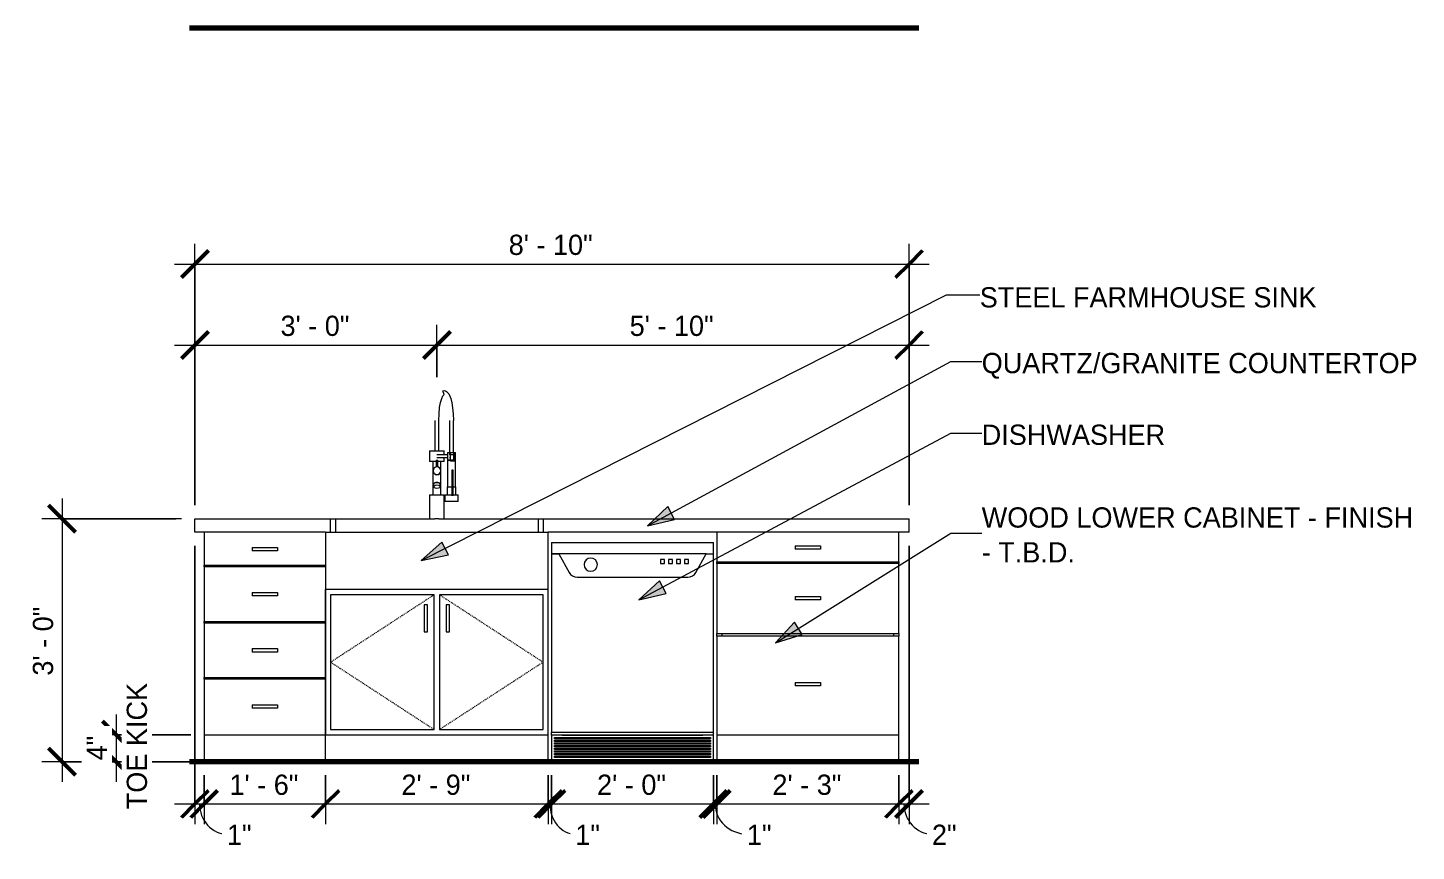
# Model space of a CAD drawing. Header units: inches. Extents: x -3862 to -1699, y -13 to 10420.
# Drawn here: x -3066 to -2860.1, y -13.3 to 108.7 of the extents above; entities that cross this region are included whole.
import ezdxf

# ---------------------------------------------------------------- set-up
doc = ezdxf.new("R2010")
doc.units = ezdxf.units.IN
doc.header["$MEASUREMENT"] = 0
doc.linetypes.add('Dash', pattern=[0.25, 0.125, -0.125])
for name, color, linetype, lineweight in [('0-5', 130, 'Continuous', 5), ('A-ANNO-DIMS', 211, 'Continuous', 9), ('A-ANNO-DIMS-32', 211, 'Continuous', 9), ('A-ANNO-NOTE', 131, 'Continuous', 9), ('A-FLOR-2', 7, 'Continuous', 70), ('A-WALL', 113, 'Continuous', 18), ('G-ANNO-TEXT', 231, 'Continuous', 9), ('P-SANR-FIXT', 6, 'Continuous', 9), ('Q-CASE', 31, 'Continuous', 9), ('Q-CASE-HDLN', 31, 'Dash', 9), ('Q-SPCQ', 91, 'Continuous', 9)]:
    doc.layers.add(name, color=color, linetype=linetype, lineweight=lineweight)
doc.styles.add('Century Gothic', font='ufonts.com_century-gothic.ttf', dxfattribs={"height": 3})
doc.dimstyles.new('OD_1__HACK', dxfattribs={"dimscale": 12, "dimtxt": 3.132505, "dimasz": 0.333333, "dimexe": 0.25, "dimexo": 0.166667, "dimgap": 0.041667, "dimtad": 1, "dimdec": 0, "dimzin": 3, "dimdsep": 46, "dimlunit": 4, "dimtxsty": 'Century Gothic', "dimblk1": 'OBLIQUE', "dimblk2": 'OBLIQUE', "dimsah": 1, "dimcen": 0.09, "dimdle": 0.25, "dimazin": 0, "dimtfac": 1, "dimtdec": 4, "dimtix": 1, "dimtmove": 0, "dimatfit": 3, "dimfxl": 1, "dimtvp": 1, "dimtfill": 1, "dimfrac": 2, "dimtolj": 1, "dimtzin": 0, "dimarcsym": 2})
doc.dimstyles.new('OD_1__HACK_1', dxfattribs={"dimscale": 12, "dimtxt": 3.132505, "dimasz": 0.333333, "dimexe": 0.25, "dimexo": 0.166667, "dimgap": 0.041667, "dimtad": 1, "dimdec": 0, "dimzin": 3, "dimdsep": 46, "dimlunit": 4, "dimtxsty": 'Century Gothic', "dimblk1": 'OBLIQUE', "dimblk2": 'OBLIQUE', "dimsah": 1, "dimcen": 0.09, "dimdle": 0.25, "dimazin": 0, "dimtfac": 1, "dimtdec": 4, "dimtix": 1, "dimtmove": 1, "dimatfit": 3, "dimfxl": 1, "dimtvp": 1, "dimtfill": 1, "dimfrac": 2, "dimtolj": 1, "dimtzin": 0, "dimarcsym": 2})
doc.dimstyles.new('OD_1__HACK_2', dxfattribs={"dimscale": 12, "dimtxt": 3.132505, "dimasz": 0.333333, "dimexe": 0.25, "dimexo": 0.166667, "dimgap": 0.041667, "dimtad": 1, "dimdec": 0, "dimzin": 3, "dimdsep": 46, "dimlunit": 4, "dimtxsty": 'Century Gothic', "dimblk1": 'OBLIQUE', "dimblk2": 'OBLIQUE', "dimsah": 1, "dimcen": 0.09, "dimdle": 0.25, "dimazin": 0, "dimtfac": 1, "dimtdec": 4, "dimtix": 1, "dimtmove": 0, "dimatfit": 3, "dimfxl": 1, "dimtvp": 1, "dimtfill": 1, "dimfrac": 2, "dimtolj": 1, "dimtzin": 0, "dimarcsym": 2})
doc.dimstyles.new('OD_1__HACK_2_1', dxfattribs={"dimscale": 12, "dimtxt": 3.132505, "dimasz": 0.333333, "dimexe": 0.25, "dimexo": 0.166667, "dimgap": 0.041667, "dimtad": 1, "dimdec": 0, "dimzin": 3, "dimdsep": 46, "dimlunit": 4, "dimtxsty": 'Century Gothic', "dimblk1": 'OBLIQUE', "dimblk2": 'OBLIQUE', "dimsah": 1, "dimcen": 0.09, "dimdle": 0.25, "dimazin": 0, "dimtfac": 1, "dimtdec": 4, "dimtix": 1, "dimtmove": 1, "dimatfit": 3, "dimfxl": 1, "dimtvp": 1, "dimtfill": 1, "dimfrac": 2, "dimtolj": 1, "dimtzin": 0, "dimarcsym": 2})

# ---------------------------------------------------------------- blocks, each defined once
blk = doc.blocks.new('CTR - 1st Phase - Shell_rvt-3-1ST FLOOR - 2BD D - ADA TYPE B - KITCHEN ISLAND')
at = {"layer": 'A-FLOR-2'}
for p, q in [((10052.9, 108.75), (10161.02, 108.75)), ((10161.02, 0), (10052.9, 0))]:
    blk.add_line(p, q, dxfattribs=at)
blk = doc.blocks.new('Stainless Steel Farmhous Kitchen Sink - Stainless Steel Farmhous Kitchen Sink-2443921-1ST FLOOR - 2BD D - ADA TYPE B - KITCHEN ISLAND')
at = {"layer": 'P-SANR-FIXT'}
for p, q in [((10073.09, 34), (10106.09, 34)), ((10073.09, 34), (10073.09, 25.5)), ((10106.09, 25.5), (10106.09, 34)), ((10106.09, 25.5), (10073.09, 25.5))]:
    blk.add_line(p, q, dxfattribs=at)
blk = doc.blocks.new('Dishwasher_15404 - 34_ counter-547918-1ST FLOOR - 2BD D - ADA TYPE B - KITCHEN ISLAND')
at = {"layer": 'Q-SPCQ'}
for p, q in [((10106.59, 32.5), (10106.59, 30.79)), ((10106.59, 32.5), (10106.79, 32.5)), ((10106.79, 32.5), (10129.52, 32.5)), ((10129.52, 32.5), (10130.59, 32.5)), ((10130.59, 30.79), (10130.59, 32.5)), ((10106.79, 30.79), (10106.59, 30.79)), ((10106.59, 30.79), (10106.59, 4.33)), ((10106.59, 30.79), (10106.79, 30.79)), ((10107.68, 30.79), (10106.79, 30.79)), ((10106.79, 30.79), (10107.68, 30.79)), ((10129.5, 30.79), (10107.68, 30.79)), ((10107.68, 30.79), (10109.2, 28.06)), ((10123.33, 29.94), (10122.74, 29.94)), ((10122.74, 29.94), (10122.74, 29.35)), ((10122.74, 29.35), (10123.33, 29.35)), ((10123.33, 29.35), (10123.33, 29.94)), ((10124.51, 29.94), (10123.92, 29.94)), ((10123.92, 29.94), (10123.92, 29.35)), ((10123.92, 29.35), (10124.51, 29.35)), ((10124.51, 29.35), (10124.51, 29.94)), ((10125.69, 29.94), (10125.1, 29.94)), ((10125.1, 29.94), (10125.1, 29.35)), ((10125.1, 29.35), (10125.69, 29.35)), ((10125.69, 29.35), (10125.69, 29.94)), ((10126.87, 29.94), (10126.28, 29.94)), ((10126.28, 29.94), (10126.28, 29.35)), ((10126.28, 29.35), (10126.87, 29.35)), ((10126.87, 29.35), (10126.87, 29.94)), ((10127.98, 28.06), (10129.5, 30.79)), ((10129.52, 30.79), (10129.5, 30.79)), ((10129.5, 30.79), (10130.39, 30.79)), ((10130.39, 30.79), (10130.59, 30.79)), ((10130.59, 4.33), (10130.59, 30.79)), ((10110.4, 27.35), (10126.78, 27.35)), ((10106.79, 4.33), (10106.59, 4.33)), ((10106.59, 3.94), (10106.59, 4.33)), ((10130.39, 4.33), (10106.79, 4.33)), ((10130.59, 4.33), (10130.39, 4.33)), ((10130.59, 3.94), (10130.59, 4.33)), ((10130.59, 3.94), (10106.59, 3.94)), ((10106.59, 3.94), (10106.59, 0)), ((10107.01, 3.39), (10107.01, 3.59)), ((10107.01, 3.59), (10108.16, 3.59)), ((10108.16, 3.39), (10107.01, 3.39)), ((10107.01, 3), (10107.01, 3.2)), ((10107.01, 3.2), (10108.16, 3.2)), ((10108.16, 3), (10107.01, 3)), ((10107.01, 2.61), (10107.01, 2.8)), ((10107.01, 2.8), (10108.16, 2.8)), ((10108.16, 2.61), (10107.01, 2.61)), ((10107.01, 2.21), (10107.01, 2.41)), ((10107.01, 2.41), (10108.16, 2.41)), ((10108.16, 2.21), (10107.01, 2.21)), ((10108.16, 3.94), (10129.01, 3.94)), ((10108.16, 3.59), (10129.01, 3.59)), ((10129.01, 3.39), (10108.16, 3.39)), ((10108.16, 3.2), (10129.01, 3.2)), ((10129.01, 3), (10108.16, 3)), ((10108.16, 2.8), (10129.01, 2.8)), ((10129.01, 2.61), (10108.16, 2.61)), ((10108.16, 2.41), (10129.01, 2.41)), ((10129.01, 2.21), (10108.16, 2.21)), ((10129.01, 3.59), (10130.17, 3.59)), ((10130.17, 3.39), (10129.01, 3.39)), ((10129.01, 3.2), (10130.17, 3.2)), ((10130.17, 3), (10129.01, 3)), ((10129.01, 2.8), (10130.17, 2.8)), ((10130.17, 2.61), (10129.01, 2.61)), ((10129.01, 2.41), (10130.17, 2.41)), ((10130.17, 2.21), (10129.01, 2.21)), ((10130.17, 3.59), (10130.17, 3.39)), ((10130.17, 3.2), (10130.17, 3)), ((10130.17, 2.8), (10130.17, 2.61)), ((10130.17, 2.41), (10130.17, 2.21)), ((10130.59, 0), (10130.59, 3.94)), ((10107.01, 1.82), (10107.01, 2.02)), ((10107.01, 2.02), (10108.16, 2.02)), ((10108.16, 1.82), (10107.01, 1.82)), ((10107.01, 1.43), (10107.01, 1.62)), ((10107.01, 1.62), (10108.16, 1.62)), ((10108.16, 1.43), (10107.01, 1.43)), ((10107.01, 1.03), (10107.01, 1.23)), ((10107.01, 1.23), (10108.16, 1.23)), ((10108.16, 1.03), (10107.01, 1.03)), ((10107.01, 0.64), (10107.01, 0.84)), ((10107.01, 0.84), (10108.16, 0.84)), ((10108.16, 0.64), (10107.01, 0.64)), ((10108.16, 2.02), (10129.01, 2.02)), ((10129.01, 1.82), (10108.16, 1.82)), ((10108.16, 1.62), (10129.01, 1.62)), ((10129.01, 1.43), (10108.16, 1.43)), ((10108.16, 1.23), (10129.01, 1.23)), ((10129.01, 1.03), (10108.16, 1.03)), ((10108.16, 0.84), (10129.01, 0.84)), ((10129.01, 0.64), (10108.16, 0.64)), ((10129.01, 2.02), (10130.17, 2.02)), ((10130.17, 1.82), (10129.01, 1.82)), ((10129.01, 1.62), (10130.17, 1.62)), ((10130.17, 1.43), (10129.01, 1.43)), ((10129.01, 1.23), (10130.17, 1.23)), ((10130.17, 1.03), (10129.01, 1.03)), ((10129.01, 0.84), (10130.17, 0.84)), ((10130.17, 0.64), (10129.01, 0.64)), ((10130.17, 2.02), (10130.17, 1.82)), ((10130.17, 1.62), (10130.17, 1.43)), ((10130.17, 1.23), (10130.17, 1.03)), ((10130.17, 0.84), (10130.17, 0.64))]:
    blk.add_line(p, q, dxfattribs=at)
for centre, radius, start, end in [((10112.4, 29.2), 0.984, 90, 270), ((10112.4, 29.2), 0.984, 270, 90), ((10110.4, 28.72), 1.38, 209, 270), ((10126.78, 28.72), 1.38, 270, 331)]:
    blk.add_arc(centre, radius, start, end, dxfattribs=at)
blk = doc.blocks.new('Base Cabinet 3 Drawer 230 - Base Cabinet 3 Drawer 230 27_-2602705-1ST FLOOR - 2BD D - ADA TYPE B - KITCHEN ISLAND')
at = {"layer": 'Q-CASE'}
for p, q in [((10131.09, 34), (10131.09, 29.62)), ((10158.09, 34), (10131.09, 34)), ((10158.09, 29.62), (10158.09, 34)), ((10142.71, 32), (10146.46, 32)), ((10142.71, 32), (10142.71, 31.5)), ((10146.46, 31.5), (10142.71, 31.5)), ((10146.46, 32), (10146.46, 31.5)), ((10131.09, 29.62), (10158.09, 29.62)), ((10131.09, 29.37), (10131.09, 29.62)), ((10131.09, 29.37), (10131.09, 19)), ((10158.09, 29.37), (10131.09, 29.37)), ((10131.84, 29.62), (10131.84, 29.37)), ((10157.34, 29.37), (10157.34, 29.62)), ((10158.09, 29.62), (10158.09, 29.37)), ((10158.09, 19), (10158.09, 29.37)), ((10142.71, 24.5), (10146.46, 24.5)), ((10142.71, 24.5), (10142.71, 24)), ((10146.46, 24), (10142.71, 24)), ((10146.46, 24.5), (10146.46, 24)), ((10131.09, 19), (10158.09, 19)), ((10131.09, 18.62), (10131.09, 19)), ((10131.09, 18.62), (10131.09, 4)), ((10158.09, 18.62), (10131.09, 18.62)), ((10131.84, 19), (10131.84, 18.62)), ((10157.34, 18.62), (10157.34, 19)), ((10158.09, 19), (10158.09, 18.62)), ((10158.09, 4), (10158.09, 18.62)), ((10142.71, 11.75), (10146.46, 11.75)), ((10142.71, 11.75), (10142.71, 11.25)), ((10146.46, 11.25), (10142.71, 11.25)), ((10146.46, 11.75), (10146.46, 11.25)), ((10131.09, 4), (10158.09, 4)), ((10131.09, 4), (10131.09, 0)), ((10158.09, 0), (10158.09, 4))]:
    blk.add_line(p, q, dxfattribs=at)
blk = doc.blocks.new('Base Cabinet 4 Drawer 254 - Base Cabinet 4 Drawer 254 18_-2579089-1ST FLOOR - 2BD D - ADA TYPE B - KITCHEN ISLAND')
at = {"layer": 'Q-CASE'}
for p, q in [((10055.09, 34), (10055.09, 29.12)), ((10073.09, 34), (10055.09, 34)), ((10062.21, 31.75), (10065.96, 31.75)), ((10062.21, 31.75), (10062.21, 31.25)), ((10065.96, 31.25), (10062.21, 31.25)), ((10065.96, 31.75), (10065.96, 31.25)), ((10055.09, 29.12), (10073.09, 29.12)), ((10055.09, 28.87), (10055.09, 29.12)), ((10055.09, 28.87), (10055.09, 20.79)), ((10073.09, 28.87), (10055.09, 28.87)), ((10055.84, 29.12), (10055.84, 28.87)), ((10072.34, 28.87), (10072.34, 29.12)), ((10062.21, 25.09), (10065.96, 25.09)), ((10062.21, 25.09), (10062.21, 24.58)), ((10065.96, 25.09), (10065.96, 24.58)), ((10073.09, 20.79), (10073.09, 25.5)), ((10065.96, 24.58), (10062.21, 24.58)), ((10055.09, 20.79), (10073.09, 20.79)), ((10055.09, 20.54), (10055.09, 20.79)), ((10055.84, 20.79), (10055.84, 20.54)), ((10072.34, 20.54), (10072.34, 20.79)), ((10055.09, 20.54), (10055.09, 12.46)), ((10073.09, 20.54), (10055.09, 20.54)), ((10073.09, 12.46), (10073.09, 20.54)), ((10062.21, 16.75), (10065.96, 16.75)), ((10062.21, 16.75), (10062.21, 16.25)), ((10065.96, 16.75), (10065.96, 16.25)), ((10065.96, 16.25), (10062.21, 16.25)), ((10055.09, 12.46), (10073.09, 12.46)), ((10055.09, 12.21), (10055.09, 12.46)), ((10055.84, 12.46), (10055.84, 12.21)), ((10072.34, 12.21), (10072.34, 12.46)), ((10055.09, 12.21), (10055.09, 4)), ((10073.09, 12.21), (10055.09, 12.21)), ((10073.09, 4), (10073.09, 12.21)), ((10062.21, 8.42), (10065.96, 8.42)), ((10062.21, 8.42), (10062.21, 7.92)), ((10065.96, 8.42), (10065.96, 7.92)), ((10065.96, 7.92), (10062.21, 7.92)), ((10055.09, 4), (10073.09, 4)), ((10055.09, 4), (10055.09, 0)), ((10073.09, 0), (10073.09, 4))]:
    blk.add_line(p, q, dxfattribs=at)
blk = doc.blocks.new('Vanity Cabinet-Double Door - 33_-2164608-1ST FLOOR - 2BD D - ADA TYPE B - KITCHEN ISLAND')
at = {"layer": 'Q-CASE'}
for p, q in [((10073.09, 25.5), (10073.09, 4)), ((10089.21, 24.75), (10073.84, 24.75)), ((10073.84, 24.75), (10073.84, 4.75)), ((10089.21, 4.75), (10089.21, 24.75)), ((10105.34, 24.75), (10089.96, 24.75)), ((10089.96, 24.75), (10089.96, 4.75)), ((10105.34, 4.75), (10105.34, 24.75)), ((10106.09, 4), (10106.09, 25.5)), ((10087.71, 23.25), (10087.71, 19.25)), ((10088.21, 23.25), (10087.71, 23.25)), ((10088.21, 19.25), (10088.21, 23.25)), ((10090.96, 23.25), (10090.96, 19.25)), ((10091.46, 23.25), (10090.96, 23.25)), ((10091.46, 19.25), (10091.46, 23.25)), ((10087.71, 19.25), (10088.21, 19.25)), ((10090.96, 19.25), (10091.46, 19.25)), ((10073.84, 4.75), (10089.21, 4.75)), ((10089.96, 4.75), (10105.34, 4.75)), ((10073.09, 4), (10106.09, 4)), ((10073.09, 0), (10073.09, 4)), ((10106.09, 0), (10106.09, 4))]:
    blk.add_line(p, q, dxfattribs=at)
at = {"layer": 'Q-CASE-HDLN'}
for p, q in [((10089.21, 24.75), (10073.84, 14.75)), ((10089.96, 24.75), (10105.34, 14.75)), ((10073.84, 14.75), (10089.21, 4.75)), ((10105.34, 14.75), (10089.96, 4.75))]:
    blk.add_line(p, q, dxfattribs=at)
blk = doc.blocks.new('kitchen_faucet_14143 - kitchen_faucet_14143-2439044-1ST FLOOR - 2BD D - ADA TYPE B - KITCHEN ISLAND')
at = {"layer": 'P-SANR-FIXT'}
for p, q in [((10090.66, 54.41), (10090.48, 54.97)), ((10089.29, 50.57), (10089.29, 46.04)), ((10089.88, 46.04), (10089.88, 50.57)), ((10091.45, 50.57), (10091.45, 45.45)), ((10092.04, 45.84), (10092.04, 50.57)), ((10088.51, 46.04), (10088.51, 44.46)), ((10088.51, 46.04), (10089.59, 46.04)), ((10089.59, 46.04), (10090.67, 46.04)), ((10091.16, 45.45), (10089.59, 45.45)), ((10090.67, 45.45), (10090.67, 46.04)), ((10091.16, 45.84), (10091.16, 44.66)), ((10091.16, 45.84), (10091.63, 45.84)), ((10091.63, 45.45), (10091.45, 45.45)), ((10091.63, 45.84), (10091.74, 45.84)), ((10091.63, 44.66), (10091.63, 45.84)), ((10092.04, 45.45), (10091.63, 45.45)), ((10091.74, 45.84), (10092.04, 45.84)), ((10092.03, 45.84), (10092.05, 45.84)), ((10092.04, 45.84), (10092.04, 45.45)), ((10092.05, 45.84), (10092.18, 45.84)), ((10092.05, 45.84), (10092.05, 44.66)), ((10092.18, 45.84), (10092.34, 45.84)), ((10092.18, 45.84), (10092.18, 44.66)), ((10092.34, 44.66), (10092.34, 45.84)), ((10089.47, 44.46), (10088.51, 44.46)), ((10089, 44.46), (10089, 43.25)), ((10089, 43.25), (10089, 41.11)), ((10089.47, 44.66), (10089.47, 43.67)), ((10089.47, 44.66), (10089.59, 44.66)), ((10089.59, 45.06), (10091.16, 45.06)), ((10089.59, 44.66), (10089.71, 44.66)), ((10089.71, 43.67), (10089.71, 44.66)), ((10090.67, 44.46), (10089.71, 44.46)), ((10090.18, 43.25), (10090.18, 44.46)), ((10090.18, 41.11), (10090.18, 43.25)), ((10090.67, 44.46), (10090.67, 45.06)), ((10091.16, 44.66), (10091.16, 40.72)), ((10091.16, 44.66), (10091.63, 44.66)), ((10091.63, 44.66), (10091.16, 44.66)), ((10091.45, 45.06), (10091.63, 45.06)), ((10091.63, 44.66), (10092.05, 44.66)), ((10091.63, 44.55), (10091.63, 44.66)), ((10092.05, 44.66), (10091.63, 44.66)), ((10091.75, 44.55), (10091.63, 44.55)), ((10092.18, 44.55), (10091.75, 44.55)), ((10092.05, 44.66), (10092.18, 44.66)), ((10092.05, 44.66), (10092.05, 44.55)), ((10092.18, 44.66), (10092.05, 44.66)), ((10092.18, 44.66), (10092.34, 44.66)), ((10092.18, 44.66), (10092.18, 44.55)), ((10092.34, 44.66), (10092.18, 44.66)), ((10092.34, 40.72), (10092.34, 44.66)), ((10091.79, 43.2), (10091.79, 39.42)), ((10091.99, 39.42), (10091.99, 43.2)), ((10088.51, 39.54), (10088.51, 36)), ((10088.51, 39.54), (10089.59, 39.54)), ((10089, 41.11), (10089, 39.54)), ((10089.1, 41.11), (10089.1, 40.75)), ((10089.59, 39.54), (10090.67, 39.54)), ((10090.08, 40.75), (10090.08, 41.11)), ((10090.18, 39.54), (10090.18, 41.11)), ((10090.67, 36), (10090.67, 39.54)), ((10090.76, 39.54), (10090.76, 38.56)), ((10090.76, 39.54), (10091.75, 39.54)), ((10091.12, 40.72), (10091.12, 39.54)), ((10091.12, 40.72), (10091.75, 40.72)), ((10091.75, 40.72), (10091.79, 40.72)), ((10091.75, 39.54), (10092.73, 39.54)), ((10091.99, 40.72), (10092.38, 40.72)), ((10092.38, 39.54), (10092.38, 40.72)), ((10092.73, 38.56), (10092.73, 39.54)), ((10091.75, 38.56), (10090.76, 38.56)), ((10092.73, 38.56), (10091.75, 38.56)), ((10089.59, 36), (10089.31, 36)), ((10089.87, 36), (10089.59, 36))]:
    blk.add_line(p, q, dxfattribs=at)
at = {"layer": 'P-SANR-FIXT', "flags": 128}
for points in [[(10089.88, 50.57), (10089.91, 51.55), (10090, 52.47), (10090.14, 53.25), (10090.31, 53.82), (10090.48, 54.2), (10090.61, 54.37), (10090.66, 54.41)], [(10090.48, 54.97), (10090.67, 55), (10090.86, 54.96), (10091.03, 54.87), (10091.34, 54.52), (10091.65, 53.8), (10091.8, 53.2), (10091.92, 52.44), (10092.01, 51.55), (10092.04, 50.57)]]:
    blk.add_lwpolyline(points, dxfattribs=at)
at = {"layer": 'P-SANR-FIXT'}
for centre, radius, start, end in [((10089.59, 43.1), 0.591, 120, 180), ((10089.59, 43.12), 0.571, 0, 180), ((10089.59, 43.1), 0.591, 0, 60), ((10089.59, 43.1), 0.591, 180, 360), ((10089.59, 43.12), 0.571, 180, 0)]:
    blk.add_arc(centre, radius, start, end, dxfattribs=at)
for centre, major_axis, ratio, start_param, end_param in [((10089.59, 43.25), (0.591, 0), 0.422618, 2.688204, 3.141593), ((10089.59, 43.25), (0.591, 0), 0.422618, 0, 0.453389), ((10089.59, 41.11), (0.591, 0), 0.422618, 1.570796, 3.719048), ((10089.59, 41.11), (0.492, 0), 0.422618, 1.570796, 3.141593), ((10089.59, 41.11), (0.591, 0), 0.422618, 5.70573, 7.853982), ((10089.59, 41.11), (0.492, 0), 0.422618, 0, 1.570796), ((10091.89, 43.2), (0.0984, 0), 0.173648, 1.570796, 4.712389), ((10091.89, 43.2), (0.0984, 0), 0.173648, 4.712389, 7.853982), ((10089.59, 40.75), (0.492, 0), 0.422618, 1.570796, 4.712389), ((10089.59, 40.75), (0.492, 0), 0.422618, 4.712389, 7.853982)]:
    blk.add_ellipse(centre, major_axis=major_axis, ratio=ratio, start_param=start_param, end_param=end_param, dxfattribs=at)
blk = doc.blocks.new('DIMBLOCK52-1ST FLOOR - 2BD D - ADA TYPE B - KITCHEN ISLAND')
at = {"layer": 'A-ANNO-DIMS-32'}
for p, q in [((-2988.81, -2), (-2988.81, -9.25)), ((-2988.81, -6.25), (-2988.81, -2)), ((-2988.31, -2), (-2988.31, -9.25)), ((-2988.31, -6.25), (-2988.31, -2)), ((-2988.81, -6.25), (-2988.31, -6.25))]:
    blk.add_line(p, q, dxfattribs=at)
at = {"layer": 'A-ANNO-DIMS-32', "lineweight": 50}
for p, q in [((-2988.81, -6.25), (-2986.81, -4.25)), ((-2988.31, -6.25), (-2986.31, -4.25)), ((-2988.81, -6.25), (-2990.81, -8.25)), ((-2988.31, -6.25), (-2990.31, -8.25))]:
    blk.add_line(p, q, dxfattribs=at)
at = {"layer": 'A-ANNO-DIMS-32'}
blk.add_ellipse((-2984.79, -6.25), major_axis=(0, 4.46), ratio=0.844608, start_param=1.570796, end_param=3.141593, dxfattribs=at)
at = {"layer": 'A-ANNO-DIMS-32', "color": 0, "insert": (-2984.79, -9.33), "char_height": 3, "width": 4.3557, "attachment_point": 1, "line_spacing_factor": 0.984502, "style": 'Century Gothic', "bg_fill": 3, "box_fill_scale": 1.25, "bg_fill_color": 256, "bg_fill_true_color": 13158600, "bg_fill_transparency": 0}
blk.add_mtext('1"', dxfattribs=at)
blk = doc.blocks.new('_Oblique')
at = {"color": 0, "linetype": 'ByBlock', "lineweight": -2}
blk.add_line((-0.5, -0.5), (0.5, 0.5), dxfattribs=at)
blk = doc.blocks.new('DIMBLOCK53-1ST FLOOR - 2BD D - ADA TYPE B - KITCHEN ISLAND')
at = {"layer": 'A-ANNO-DIMS-32'}
for p, q in [((-2988.31, -2), (-2988.31, -9.25)), ((-2988.31, -6.25), (-2988.31, -2)), ((-2964.31, -2), (-2964.31, -9.25)), ((-2964.31, -6.25), (-2964.31, -2)), ((-2988.31, -6.25), (-2964.31, -6.25))]:
    blk.add_line(p, q, dxfattribs=at)
at = {"layer": 'A-ANNO-DIMS-32', "lineweight": 50}
for p, q in [((-2988.31, -6.25), (-2986.31, -4.25)), ((-2964.31, -6.25), (-2962.31, -4.25)), ((-2988.31, -6.25), (-2990.31, -8.25)), ((-2964.31, -6.25), (-2966.31, -8.25))]:
    blk.add_line(p, q, dxfattribs=at)
at = {"layer": 'A-ANNO-DIMS-32', "color": 0, "insert": (-2981.56, -1.91), "char_height": 3, "width": 12.5897, "attachment_point": 1, "line_spacing_factor": 0.984502, "style": 'Century Gothic', "bg_fill": 3, "box_fill_scale": 1.25, "bg_fill_color": 256, "bg_fill_true_color": 13158600, "bg_fill_transparency": 0}
blk.add_mtext('2\' - 0"', dxfattribs=at)
blk = doc.blocks.new('DIMBLOCK54-1ST FLOOR - 2BD D - ADA TYPE B - KITCHEN ISLAND')
at = {"layer": 'A-ANNO-DIMS-32'}
for p, q in [((-2964.31, -2), (-2964.31, -9.25)), ((-2964.31, -6.25), (-2964.31, -2)), ((-2963.81, -2), (-2963.81, -9.25)), ((-2963.81, -6.25), (-2963.81, -2)), ((-2964.31, -6.25), (-2963.81, -6.25))]:
    blk.add_line(p, q, dxfattribs=at)
at = {"layer": 'A-ANNO-DIMS-32', "lineweight": 50}
for p, q in [((-2964.31, -6.25), (-2962.31, -4.25)), ((-2963.81, -6.25), (-2961.81, -4.25)), ((-2964.31, -6.25), (-2966.31, -8.25)), ((-2963.81, -6.25), (-2965.81, -8.25))]:
    blk.add_line(p, q, dxfattribs=at)
at = {"layer": 'A-ANNO-DIMS-32'}
blk.add_ellipse((-2959.35, -6.25), major_axis=(4.71, 0), ratio=0.947514, start_param=3.141593, end_param=4.712389, dxfattribs=at)
at = {"layer": 'A-ANNO-DIMS-32', "color": 0, "insert": (-2959.35, -9.33), "char_height": 3, "width": 4.3557, "attachment_point": 1, "line_spacing_factor": 0.984502, "style": 'Century Gothic', "bg_fill": 3, "box_fill_scale": 1.25, "bg_fill_color": 256, "bg_fill_true_color": 13158600, "bg_fill_transparency": 0}
blk.add_mtext('1"', dxfattribs=at)
blk = doc.blocks.new('DIMBLOCK55-1ST FLOOR - 2BD D - ADA TYPE B - KITCHEN ISLAND')
at = {"layer": 'A-ANNO-DIMS-32'}
for p, q in [((-2963.81, -2), (-2963.81, -9.25)), ((-2963.81, -6.25), (-2963.81, -2)), ((-2936.81, -2), (-2936.81, -9.25)), ((-2936.81, -6.25), (-2936.81, -2)), ((-2963.81, -6.25), (-2936.81, -6.25))]:
    blk.add_line(p, q, dxfattribs=at)
at = {"layer": 'A-ANNO-DIMS-32', "lineweight": 50}
for p, q in [((-2963.81, -6.25), (-2961.81, -4.25)), ((-2936.81, -6.25), (-2934.81, -4.25)), ((-2963.81, -6.25), (-2965.81, -8.25)), ((-2936.81, -6.25), (-2938.81, -8.25))]:
    blk.add_line(p, q, dxfattribs=at)
at = {"layer": 'A-ANNO-DIMS-32', "color": 0, "insert": (-2955.56, -1.91), "char_height": 3, "width": 12.5897, "attachment_point": 1, "line_spacing_factor": 0.984502, "style": 'Century Gothic', "bg_fill": 3, "box_fill_scale": 1.25, "bg_fill_color": 256, "bg_fill_true_color": 13158600, "bg_fill_transparency": 0}
blk.add_mtext('2\' - 3"', dxfattribs=at)
blk = doc.blocks.new('DIMBLOCK56-1ST FLOOR - 2BD D - ADA TYPE B - KITCHEN ISLAND')
at = {"layer": 'A-ANNO-DIMS-32'}
for p, q in [((-2935.31, 32), (-2935.31, -9.25)), ((-2935.31, -6.25), (-2935.31, 32)), ((-2936.81, -2), (-2936.81, -9.25)), ((-2936.81, -6.25), (-2936.81, -2)), ((-2936.81, -6.25), (-2932.31, -6.25))]:
    blk.add_line(p, q, dxfattribs=at)
at = {"layer": 'A-ANNO-DIMS-32', "lineweight": 50}
for p, q in [((-2936.81, -6.25), (-2934.81, -4.25)), ((-2935.31, -6.25), (-2933.31, -4.25)), ((-2936.81, -6.25), (-2938.81, -8.25)), ((-2935.31, -6.25), (-2937.31, -8.25))]:
    blk.add_line(p, q, dxfattribs=at)
at = {"layer": 'A-ANNO-DIMS-32'}
blk.add_ellipse((-2931.92, -6.25), major_axis=(0, 4.46), ratio=0.929001, start_param=1.570796, end_param=3.141593, dxfattribs=at)
at = {"layer": 'A-ANNO-DIMS-32', "color": 0, "insert": (-2931.92, -9.33), "char_height": 3, "width": 4.3557, "attachment_point": 1, "line_spacing_factor": 0.984502, "style": 'Century Gothic', "bg_fill": 3, "box_fill_scale": 1.25, "bg_fill_color": 256, "bg_fill_true_color": 13158600, "bg_fill_transparency": 0}
blk.add_mtext('2"', dxfattribs=at)
blk = doc.blocks.new('DIMBLOCK57-1ST FLOOR - 2BD D - ADA TYPE B - KITCHEN ISLAND')
at = {"layer": 'A-ANNO-DIMS-32'}
for p, q in [((-3041.19, 32), (-3041.19, -9.25)), ((-3041.19, -6.25), (-3041.19, 32)), ((-3039.81, -2), (-3039.81, -9.25)), ((-3039.81, -6.25), (-3039.81, -2)), ((-3044.19, -6.25), (-3039.81, -6.25))]:
    blk.add_line(p, q, dxfattribs=at)
at = {"layer": 'A-ANNO-DIMS-32', "lineweight": 50}
for p, q in [((-3041.19, -6.25), (-3039.19, -4.25)), ((-3039.81, -6.25), (-3037.81, -4.25)), ((-3041.19, -6.25), (-3043.19, -8.25)), ((-3039.81, -6.25), (-3041.81, -8.25))]:
    blk.add_line(p, q, dxfattribs=at)
at = {"layer": 'A-ANNO-DIMS-32'}
blk.add_ellipse((-3036.44, -6.25), major_axis=(0, 4.46), ratio=0.910014, start_param=1.570796, end_param=3.141593, dxfattribs=at)
at = {"layer": 'A-ANNO-DIMS-32', "color": 0, "insert": (-3036.44, -9.33), "char_height": 3, "width": 4.3557, "attachment_point": 1, "line_spacing_factor": 0.984502, "style": 'Century Gothic', "bg_fill": 3, "box_fill_scale": 1.25, "bg_fill_color": 256, "bg_fill_true_color": 13158600, "bg_fill_transparency": 0}
blk.add_mtext('1"', dxfattribs=at)
blk = doc.blocks.new('DIMBLOCK58-1ST FLOOR - 2BD D - ADA TYPE B - KITCHEN ISLAND')
at = {"layer": 'A-ANNO-DIMS-32'}
for p, q in [((-3039.81, -2), (-3039.81, -9.25)), ((-3039.81, -6.25), (-3039.81, -2)), ((-3021.81, -2), (-3021.81, -9.25)), ((-3021.81, -6.25), (-3021.81, -2)), ((-3039.81, -6.25), (-3021.81, -6.25))]:
    blk.add_line(p, q, dxfattribs=at)
at = {"layer": 'A-ANNO-DIMS-32', "lineweight": 50}
for p, q in [((-3039.81, -6.25), (-3037.81, -4.25)), ((-3021.81, -6.25), (-3019.81, -4.25)), ((-3039.81, -6.25), (-3041.81, -8.25)), ((-3021.81, -6.25), (-3023.81, -8.25))]:
    blk.add_line(p, q, dxfattribs=at)
at = {"layer": 'A-ANNO-DIMS-32', "color": 0, "insert": (-3036.06, -1.91), "char_height": 3, "width": 12.5897, "attachment_point": 1, "line_spacing_factor": 0.984502, "style": 'Century Gothic', "bg_fill": 3, "box_fill_scale": 1.25, "bg_fill_color": 256, "bg_fill_true_color": 13158600, "bg_fill_transparency": 0}
blk.add_mtext('1\' - 6"', dxfattribs=at)
blk = doc.blocks.new('DIMBLOCK59-1ST FLOOR - 2BD D - ADA TYPE B - KITCHEN ISLAND')
at = {"layer": 'A-ANNO-DIMS-32'}
for p, q in [((-3021.81, -2), (-3021.81, -9.25)), ((-3021.81, -6.25), (-3021.81, -2)), ((-2988.81, -2), (-2988.81, -9.25)), ((-2988.81, -6.25), (-2988.81, -2)), ((-3021.81, -6.25), (-2985.81, -6.25))]:
    blk.add_line(p, q, dxfattribs=at)
at = {"layer": 'A-ANNO-DIMS-32', "lineweight": 50}
for p, q in [((-3021.81, -6.25), (-3019.81, -4.25)), ((-2988.81, -6.25), (-2986.81, -4.25)), ((-3021.81, -6.25), (-3023.81, -8.25)), ((-2988.81, -6.25), (-2990.81, -8.25))]:
    blk.add_line(p, q, dxfattribs=at)
at = {"layer": 'A-ANNO-DIMS-32', "color": 0, "insert": (-3010.56, -1.91), "char_height": 3, "width": 12.5897, "attachment_point": 1, "line_spacing_factor": 0.984502, "style": 'Century Gothic', "bg_fill": 3, "box_fill_scale": 1.25, "bg_fill_color": 256, "bg_fill_true_color": 13158600, "bg_fill_transparency": 0}
blk.add_mtext('2\' - 9"', dxfattribs=at)
blk = doc.blocks.new('DIMBLOCK60-1ST FLOOR - 2BD D - ADA TYPE B - KITCHEN ISLAND')
at = {"layer": 'A-ANNO-DIMS-32', "lineweight": 50}
for p, q in [((-3060.87, 36), (-3062.87, 38)), ((-3060.87, 36), (-3058.87, 34)), ((-3060.87, 0), (-3062.87, 2)), ((-3060.87, 0), (-3058.87, -2))]:
    blk.add_line(p, q, dxfattribs=at)
at = {"layer": 'A-ANNO-DIMS-32'}
for p, q in [((-3060.87, 39), (-3060.87, -3)), ((-3043.19, 36), (-3063.87, 36)), ((-3060.87, 36), (-3043.99, 36)), ((-3041.81, 0), (-3063.87, 0)), ((-3060.87, 0), (-3041.81, 0))]:
    blk.add_line(p, q, dxfattribs=at)
at = {"layer": 'A-ANNO-DIMS-32', "color": 0, "insert": (-3065.21, 12.75), "char_height": 3, "width": 12.5897, "attachment_point": 1, "rotation": 90, "line_spacing_factor": 0.984502, "style": 'Century Gothic', "bg_fill": 3, "box_fill_scale": 1.25, "bg_fill_color": 256, "bg_fill_true_color": 13158600, "bg_fill_transparency": 0}
blk.add_mtext('3\' - 0"', dxfattribs=at)
blk = doc.blocks.new('DIMBLOCK61-1ST FLOOR - 2BD D - ADA TYPE B - KITCHEN ISLAND')
at = {"layer": 'A-ANNO-DIMS-32'}
for p, q in [((-3052.87, 7), (-3052.87, -3)), ((-3041.81, 4), (-3055.87, 4)), ((-3052.87, 4), (-3041.81, 4)), ((-3041.81, 0), (-3055.87, 0)), ((-3052.87, 0), (-3041.81, 0))]:
    blk.add_line(p, q, dxfattribs=at)
at = {"layer": 'A-ANNO-DIMS-32', "lineweight": 50}
for p, q in [((-3052.87, 4), (-3054.87, 6)), ((-3052.87, 4), (-3050.87, 2)), ((-3052.87, 0), (-3054.87, 2)), ((-3052.87, 0), (-3050.87, -2))]:
    blk.add_line(p, q, dxfattribs=at)
at = {"layer": 'A-ANNO-DIMS-32', "color": 0, "char_height": 3, "attachment_point": 1, "rotation": 90, "line_spacing_factor": 0.984502, "style": 'Century Gothic', "bg_fill": 3, "box_fill_scale": 1.25, "bg_fill_color": 256, "bg_fill_true_color": 13158600, "bg_fill_transparency": 0}
for s, insert, width in [('TOE KICK', (-3051.29, -7.05), 21.7187), ('4"', (-3057.21, 0.19), 4.3557)]:
    blk.add_mtext(s, dxfattribs=dict(at, insert=insert, width=width))
blk = doc.blocks.new('DIMBLOCK62-1ST FLOOR - 2BD D - ADA TYPE B - KITCHEN ISLAND')
at = {"layer": 'A-ANNO-DIMS-32'}
for p, q in [((-3041.19, 38), (-3041.19, 64.74)), ((-3005.31, 57), (-3005.31, 64.74)), ((-3044.19, 61.74), (-3005.31, 61.74)), ((-3041.19, 61.74), (-3041.19, 38)), ((-3005.31, 61.74), (-3005.31, 57))]:
    blk.add_line(p, q, dxfattribs=at)
at = {"layer": 'A-ANNO-DIMS-32', "lineweight": 50}
for p, q in [((-3041.19, 61.74), (-3039.19, 63.74)), ((-3005.31, 61.74), (-3003.31, 63.74)), ((-3041.19, 61.74), (-3043.19, 59.74)), ((-3005.31, 61.74), (-3007.31, 59.74))]:
    blk.add_line(p, q, dxfattribs=at)
at = {"layer": 'A-ANNO-DIMS-32', "color": 0, "insert": (-3028.49, 66.09), "char_height": 3, "width": 12.5897, "attachment_point": 1, "line_spacing_factor": 0.984502, "style": 'Century Gothic', "bg_fill": 3, "box_fill_scale": 1.25, "bg_fill_color": 256, "bg_fill_true_color": 13158600, "bg_fill_transparency": 0}
blk.add_mtext('3\' - 0"', dxfattribs=at)
blk = doc.blocks.new('DIMBLOCK63-1ST FLOOR - 2BD D - ADA TYPE B - KITCHEN ISLAND')
at = {"layer": 'A-ANNO-DIMS-32'}
for p, q in [((-3005.31, 57), (-3005.31, 64.74)), ((-2935.31, 38), (-2935.31, 64.74)), ((-3005.31, 61.74), (-2932.31, 61.74)), ((-3005.31, 61.74), (-3005.31, 57)), ((-2935.31, 61.74), (-2935.31, 38))]:
    blk.add_line(p, q, dxfattribs=at)
at = {"layer": 'A-ANNO-DIMS-32', "lineweight": 50}
for p, q in [((-3005.31, 61.74), (-3003.31, 63.74)), ((-2935.31, 61.74), (-2933.31, 63.74)), ((-3005.31, 61.74), (-3007.31, 59.74)), ((-2935.31, 61.74), (-2937.31, 59.74))]:
    blk.add_line(p, q, dxfattribs=at)
at = {"layer": 'A-ANNO-DIMS-32', "color": 0, "insert": (-2976.73, 66.09), "char_height": 3, "width": 15.394, "attachment_point": 1, "line_spacing_factor": 0.984502, "style": 'Century Gothic', "bg_fill": 3, "box_fill_scale": 1.25, "bg_fill_color": 256, "bg_fill_true_color": 13158600, "bg_fill_transparency": 0}
blk.add_mtext('5\' - 10"', dxfattribs=at)
blk = doc.blocks.new('DIMBLOCK64-1ST FLOOR - 2BD D - ADA TYPE B - KITCHEN ISLAND')
at = {"layer": 'A-ANNO-DIMS-32'}
for p, q in [((-3041.19, 38), (-3041.19, 76.74)), ((-2935.31, 38), (-2935.31, 76.74)), ((-3044.19, 73.74), (-2932.31, 73.74)), ((-3041.19, 73.74), (-3041.19, 38)), ((-2935.31, 73.74), (-2935.31, 38))]:
    blk.add_line(p, q, dxfattribs=at)
at = {"layer": 'A-ANNO-DIMS-32', "lineweight": 50}
for p, q in [((-3041.19, 73.74), (-3039.19, 75.74)), ((-2935.31, 73.74), (-2933.31, 75.74)), ((-3041.19, 73.74), (-3043.19, 71.74)), ((-2935.31, 73.74), (-2937.31, 71.74))]:
    blk.add_line(p, q, dxfattribs=at)
at = {"layer": 'A-ANNO-DIMS-32', "color": 0, "insert": (-2994.66, 78.09), "char_height": 3, "width": 15.394, "attachment_point": 1, "line_spacing_factor": 0.984502, "style": 'Century Gothic', "bg_fill": 3, "box_fill_scale": 1.25, "bg_fill_color": 256, "bg_fill_true_color": 13158600, "bg_fill_transparency": 0}
blk.add_mtext('8\' - 10"', dxfattribs=at)

msp = doc.modelspace()

# ---------------------------------------------------------------- hatches: boundary and pattern name
at = {"layer": 'A-ANNO-NOTE'}
msp.add_hatch(color=256, dxfattribs=at).paths.add_polyline_path([(-3007.65, 29.79), (-3003.59, 30.64), (-3004.56, 32.55)], flags=0)
at = {"layer": 'G-ANNO-TEXT'}
for points in [[(-2975.35, 23.97), (-2971.31, 24.91), (-2972.33, 26.8)], [(-2955.13, 17.63), (-2951.17, 18.84), (-2952.3, 20.66)]]:
    msp.add_hatch(color=256, dxfattribs=at).paths.add_polyline_path(points, flags=0)

# ---------------------------------------------------------------- linework, layer by layer
at = {"layer": 'A-ANNO-NOTE'}
for p, q in [((-2929.76, 69.18), (-2924.83, 69.18)), ((-3004.56, 32.55), (-3007.65, 29.79)), ((-3003.59, 30.64), (-3004.56, 32.55)), ((-3007.65, 29.79), (-3003.59, 30.64))]:
    msp.add_line(p, q, dxfattribs=at)
at = {"layer": 'A-WALL'}
for p, q in [((-3041.19, 36), (-3021.09, 36)), ((-3041.19, 34), (-3041.19, 36)), ((-3021.09, 36), (-3020.31, 36)), ((-3021.09, 34), (-3021.09, 36)), ((-3020.31, 34), (-3020.31, 36)), ((-3020.31, 36), (-3019.81, 36)), ((-3019.81, 36), (-3005.59, 36)), ((-3005.03, 36), (-2990.81, 36)), ((-2990.81, 36), (-2990.31, 36)), ((-2990.31, 36), (-2990.31, 34)), ((-2990.31, 36), (-2989.54, 36)), ((-2989.54, 36), (-2935.31, 36)), ((-2989.54, 36), (-2989.54, 34)), ((-2935.31, 34), (-2935.31, 36)), ((-3021.81, 34), (-3041.19, 34)), ((-2935.31, 34), (-2988.81, 34))]:
    msp.add_line(p, q, dxfattribs=at)
at = {"layer": 'G-ANNO-TEXT'}
for p, q in [((-2929.13, 59.32), (-2924.54, 59.32)), ((-2929.13, 48.7), (-2924.54, 48.7)), ((-2972.33, 26.8), (-2975.35, 23.97)), ((-2971.31, 24.91), (-2972.33, 26.8)), ((-2975.35, 23.97), (-2971.31, 24.91)), ((-2952.3, 20.66), (-2955.13, 17.63)), ((-2951.17, 18.84), (-2952.3, 20.66)), ((-2955.13, 17.63), (-2951.17, 18.84))]:
    msp.add_line(p, q, dxfattribs=at)

# ---------------------------------------------------------------- block references
at = {"layer": '0-5'}
msp.add_blockref('CTR - 1st Phase - Shell_rvt-3-1ST FLOOR - 2BD D - ADA TYPE B - KITCHEN ISLAND', (-13094.9, 0), dxfattribs=at)
at = {"layer": 'P-SANR-FIXT'}
for name in ['kitchen_faucet_14143 - kitchen_faucet_14143-2439044-1ST FLOOR - 2BD D - ADA TYPE B - KITCHEN ISLAND', 'Stainless Steel Farmhous Kitchen Sink - Stainless Steel Farmhous Kitchen Sink-2443921-1ST FLOOR - 2BD D - ADA TYPE B - KITCHEN ISLAND']:
    msp.add_blockref(name, (-13094.9, 0), dxfattribs=at)
at = {"layer": 'Q-CASE'}
for name in ['Base Cabinet 4 Drawer 254 - Base Cabinet 4 Drawer 254 18_-2579089-1ST FLOOR - 2BD D - ADA TYPE B - KITCHEN ISLAND', 'Base Cabinet 3 Drawer 230 - Base Cabinet 3 Drawer 230 27_-2602705-1ST FLOOR - 2BD D - ADA TYPE B - KITCHEN ISLAND', 'Vanity Cabinet-Double Door - 33_-2164608-1ST FLOOR - 2BD D - ADA TYPE B - KITCHEN ISLAND']:
    msp.add_blockref(name, (-13094.9, 0), dxfattribs=at)
at = {"layer": 'Q-SPCQ'}
msp.add_blockref('Dishwasher_15404 - 34_ counter-547918-1ST FLOOR - 2BD D - ADA TYPE B - KITCHEN ISLAND', (-13094.9, 0), dxfattribs=at)

# ---------------------------------------------------------------- texts
at = {"layer": 'A-ANNO-NOTE', "insert": (-2924.83, 70.31), "char_height": 3, "width": 57.368, "attachment_point": 1, "style": 'Century Gothic'}
msp.add_mtext('STEEL FARMHOUSE SINK', dxfattribs=at)
at = {"layer": 'G-ANNO-TEXT', "char_height": 3, "attachment_point": 1, "style": 'Century Gothic'}
for s, insert, width in [('QUARTZ/GRANITE COUNTERTOP', (-2924.54, 60.57), 78.376), ('DISHWASHER', (-2924.54, 49.95), 31.916), ('WOOD LOWER CABINET - FINISH', (-2924.54, 37.69), 78.982), ('- T.B.D.', (-2924.54, 32.53), 16.362)]:
    msp.add_mtext(s, dxfattribs=dict(at, insert=insert, width=width))

# ---------------------------------------------------------------- next in the draw order: dimensions: what is measured, and where the dimension line sits
at = {"layer": 'A-ANNO-DIMS'}
for base, p1, p2, dimstyle, override, picture, middle in [((-3039.81, -6.25), (-3041.19, 34), (-3039.81, 0), 'OD_1__HACK_2_1', {"dimpost": '<>', "dimfxl": 34.027792}, 'DIMBLOCK57-1ST FLOOR - 2BD D - ADA TYPE B - KITCHEN ISLAND', (-3034.26, -11.33)), ((-2988.31131117, -6.25043134), (-2988.81131117, 0), (-2988.31131117, 0), 'OD_1__HACK_1', {"dimpost": '<>', "dimfxl": 0.5}, 'DIMBLOCK52-1ST FLOOR - 2BD D - ADA TYPE B - KITCHEN ISLAND', (-2982.61639974, -11.32655236))]:
    dim = msp.add_linear_dim(base=base, p1=p1, p2=p2, dimstyle=dimstyle, override=override, dxfattribs=at)
    dim.commit()
    dim.dimension.update_dxf_attribs({"geometry": picture, "text_midpoint": middle, "dimtype": 160})

# ---------------------------------------------------------------- next in the draw order: dimensions: what is measured, and where the dimension line sits
for base, p1, p2, dimstyle, override, picture, middle in [((-3021.81, -6.25), (-3039.81, 0), (-3021.81, 0), 'OD_1__HACK_2', {"dimpost": '<>', "dimfxl": 18}, 'DIMBLOCK58-1ST FLOOR - 2BD D - ADA TYPE B - KITCHEN ISLAND', (-3030.81, -4.17)), ((-2964.31, -6.25), (-2988.31, 0), (-2964.31, 0), 'OD_1__HACK', {"dimpost": '<>', "dimfxl": 24}, 'DIMBLOCK53-1ST FLOOR - 2BD D - ADA TYPE B - KITCHEN ISLAND', (-2976.31, -4.17))]:
    dim = msp.add_linear_dim(base=base, p1=p1, p2=p2, dimstyle=dimstyle, override=override, dxfattribs=at)
    dim.commit()
    dim.dimension.update_dxf_attribs({"geometry": picture, "text_midpoint": middle})

# ---------------------------------------------------------------- next in the draw order: dimensions: what is measured, and where the dimension line sits
dim = msp.add_linear_dim(base=(-3060.87, 0), p1=(-3041.19, 36), p2=(-3039.81, 0), angle=90, dimstyle='OD_1__HACK_2', override={"dimpost": '<>', "dimfxl": 36.026249}, dxfattribs=at)
dim.commit()
dim.dimension.update_dxf_attribs({"geometry": 'DIMBLOCK60-1ST FLOOR - 2BD D - ADA TYPE B - KITCHEN ISLAND', "text_midpoint": (-3062.94, 18)})
dim = msp.add_linear_dim(base=(-2988.81, -6.25), p1=(-3021.81, 0), p2=(-2988.81, 0), dimstyle='OD_1__HACK_2', override={"dimpost": '<>', "dimfxl": 33}, dxfattribs=at)
dim.commit()
dim.dimension.update_dxf_attribs({"geometry": 'DIMBLOCK59-1ST FLOOR - 2BD D - ADA TYPE B - KITCHEN ISLAND', "text_midpoint": (-3005.31, -4.17)})
dim = msp.add_linear_dim(base=(-2963.81131117, -6.25043134), p1=(-2964.31131117, 0), p2=(-2963.81131117, 0), dimstyle='OD_1__HACK_1', override={"dimpost": '<>', "dimfxl": 0.5}, dxfattribs=at)
dim.commit()
dim.dimension.update_dxf_attribs({"geometry": 'DIMBLOCK54-1ST FLOOR - 2BD D - ADA TYPE B - KITCHEN ISLAND', "text_midpoint": (-2957.17626558, -11.32655236), "dimtype": 160})

# ---------------------------------------------------------------- next in the draw order: dimensions: what is measured, and where the dimension line sits
for base, p1, p2, dimstyle, override, picture, middle in [((-3005.31, 61.74), (-3041.19, 36), (-3005.31, 55), 'OD_1__HACK_2', {"dimpost": '<>', "dimfxl": 40.593912}, 'DIMBLOCK62-1ST FLOOR - 2BD D - ADA TYPE B - KITCHEN ISLAND', (-3023.25, 63.82)), ((-2936.81, -6.25), (-2963.81, 0), (-2936.81, 0), 'OD_1__HACK', {"dimpost": '<>', "dimfxl": 27}, 'DIMBLOCK55-1ST FLOOR - 2BD D - ADA TYPE B - KITCHEN ISLAND', (-2950.31, -4.17))]:
    dim = msp.add_linear_dim(base=base, p1=p1, p2=p2, dimstyle=dimstyle, override=override, dxfattribs=at)
    dim.commit()
    dim.dimension.update_dxf_attribs({"geometry": picture, "text_midpoint": middle})
dim = msp.add_linear_dim(base=(-3052.87, 0), p1=(-3039.81, 4), p2=(-3039.81, 0), angle=90, text='<>\\XTOE KICK', dimstyle='OD_1__HACK_2', override={"dimpost": '<>', "dimfxl": 4}, dxfattribs=at)
dim.commit()
dim.dimension.update_dxf_attribs({"geometry": 'DIMBLOCK61-1ST FLOOR - 2BD D - ADA TYPE B - KITCHEN ISLAND', "text_midpoint": (-3052.87, 2)})

# ---------------------------------------------------------------- next in the draw order: dimensions: what is measured, and where the dimension line sits
dim = msp.add_linear_dim(base=(-2935.31, 61.74), p1=(-3005.31, 55), p2=(-2935.31, 36), dimstyle='OD_1__HACK_2', override={"dimpost": '<>', "dimfxl": 72.531718}, dxfattribs=at)
dim.commit()
dim.dimension.update_dxf_attribs({"geometry": 'DIMBLOCK63-1ST FLOOR - 2BD D - ADA TYPE B - KITCHEN ISLAND', "text_midpoint": (-2970.31, 63.82)})
dim = msp.add_linear_dim(base=(-2935.31131117, -6.25043134), p1=(-2936.81131117, 0), p2=(-2935.31131117, 34), angle=0, dimstyle='OD_1__HACK_1', override={"dimpost": '<>', "dimfxl": 34.033072}, dxfattribs=at)
dim.commit()
dim.dimension.update_dxf_attribs({"geometry": 'DIMBLOCK56-1ST FLOOR - 2BD D - ADA TYPE B - KITCHEN ISLAND', "text_midpoint": (-2929.73999234, -11.32655236), "dimtype": 160})

# ---------------------------------------------------------------- next in the draw order: linework, layer by layer
at = {"layer": 'G-ANNO-TEXT'}
for p, q in [((-2955.13, 17.63), (-2929.13, 33.86)), ((-2929.13, 33.86), (-2924.54, 33.86))]:
    msp.add_line(p, q, dxfattribs=at)

# ---------------------------------------------------------------- next in the draw order: dimensions: what is measured, and where the dimension line sits
at = {"layer": 'A-ANNO-DIMS'}
dim = msp.add_linear_dim(base=(-2935.31, 73.74), p1=(-3041.19, 36), p2=(-2935.31, 36), dimstyle='OD_1__HACK_2', override={"dimpost": '<>', "dimfxl": 105.875}, dxfattribs=at)
dim.commit()
dim.dimension.update_dxf_attribs({"geometry": 'DIMBLOCK64-1ST FLOOR - 2BD D - ADA TYPE B - KITCHEN ISLAND', "text_midpoint": (-2988.25, 75.82)})

# ---------------------------------------------------------------- next in the draw order: hatches: boundary and pattern name
at = {"layer": 'G-ANNO-TEXT'}
msp.add_hatch(color=256, dxfattribs=at).paths.add_polyline_path([(-2974.08, 34.95), (-2970.06, 35.91), (-2971.08, 37.8)], flags=0)

# ---------------------------------------------------------------- next in the draw order: linework, layer by layer
at = {"layer": 'A-ANNO-NOTE'}
msp.add_line((-3007.65, 29.79), (-2929.76, 69.18), dxfattribs=at)
at = {"layer": 'G-ANNO-TEXT'}
for p, q in [((-2974.08, 34.95), (-2929.13, 59.32)), ((-2975.35, 23.97), (-2929.13, 48.7)), ((-2971.08, 37.8), (-2974.08, 34.95)), ((-2970.06, 35.91), (-2971.08, 37.8)), ((-2974.08, 34.95), (-2970.06, 35.91))]:
    msp.add_line(p, q, dxfattribs=at)

doc.saveas('drawing.dxf')
